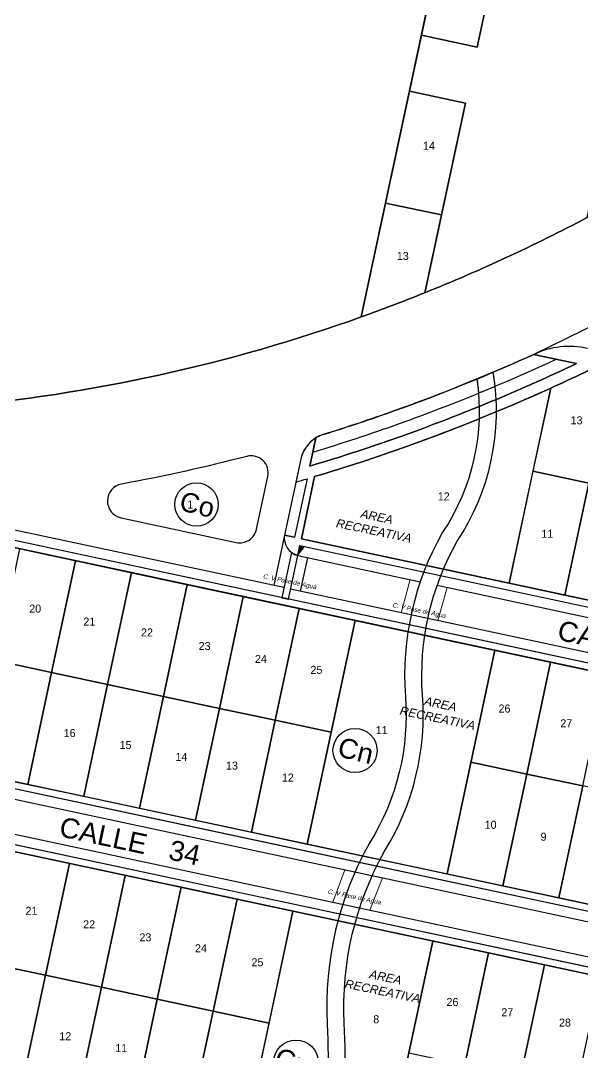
# Model space of a CAD drawing. Header units: millimetres. Extents: x 547073 to 557369, y 9424164 to 9429566.
# Drawn here: x 549135.4 to 549233.7, y 9428226.4 to 9428406.8 of the extents above; entities that cross this region are included whole.
import ezdxf

# ---------------------------------------------------------------- set-up
doc = ezdxf.new("R2010")
doc.units = ezdxf.units.MM
for name, color, linetype in [('lotes verdes', 84, 'Continuous'), ('NUMERACION', 1, 'Continuous'), ('TEXTO', 5, 'Continuous'), ('TEXTO-CATASTRO', 12, 'Continuous'), ('VEREDAS PP', 9, 'Continuous')]:
    doc.layers.add(name, color=color, linetype=linetype)
for name, color, linetype, lineweight in [('MANZANAS', 1, 'Continuous', 30), ('polilinea lote', 201, 'Continuous', 25), ('trazado manzanas', 6, 'Continuous', 25), ('VEREDAS PATTY', 9, 'Continuous', 20)]:
    doc.layers.add(name, color=color, linetype=linetype, lineweight=lineweight)
doc.layers.add('vereda', color=7, linetype='Continuous', lineweight=25, true_color=0xb4b4b4)
doc.styles.add('KBYOZ', font='micross.ttf')

msp = doc.modelspace()

# ---------------------------------------------------------------- hatches: boundary and pattern name
at = {"layer": 'vereda', "lineweight": 30, "true_color": 0xabdc79}
h = msp.add_hatch(color=63, dxfattribs=at)
h.dxf.hatch_style = 1
h.paths.add_polyline_path([(549185.162, 9428314.808), (549184.247, 9428315.004), (549183.871, 9428313.243), (549183.93, 9428313.231)])

# ---------------------------------------------------------------- linework, layer by layer
msp.add_line((549181.445, 9428307.626), (549118.487, 9428321.066))
for points in [[(549225.136, 9428348.403), (549242.599, 9428356.946)], [(549161.386, 9428308.84), (549329.971, 9428272.851), (549305.216, 9428237.235), (549163.358, 9428267.518)]]:
    msp.add_lwpolyline(points)
for points in [[(549163.358, 9428267.518), (549100.748, 9428280.884, -0.004433), (549108.308, 9428294.986, -0.0015608), (549110.641, 9428299.223, 0.0062581), (549119.168, 9428314.841), (549129.275, 9428315.696), (549161.386, 9428308.84)], [(549163.417, 9428266.279), (549304.473, 9428236.166), (549303.359, 9428234.564, 0.3081492), (549308.397, 9428236.556), (549306.489, 9428236.963), (549331.244, 9428272.58), (549333.153, 9428272.172, 0.579604), (549331.828, 9428275.523), (549330.714, 9428273.92), (549161.327, 9428310.08)]]:
    msp.add_lwpolyline(points, format="xyb")
for points in [[(549218.337, 9428296.683), (549209.986, 9428257.564), (549305.216, 9428237.235), (549329.971, 9428272.851)], [(549297.789, 9428226.55), (549207.481, 9428245.829), (549203.305, 9428226.269), (549199.13, 9428206.71), (549273.034, 9428190.933)]]:
    msp.add_lwpolyline(points, close=True)
at = {"layer": 'lotes verdes'}
msp.add_lwpolyline([(549152.948, 9428319.845), (549173.114, 9428315.54, 0.4142136), (549176.674, 9428317.847), (549178.641, 9428327.059, 0.5580681), (549174.95, 9428330.589, -0.0183829), (549153.033, 9428325.729, 0.8210777)], format="xyb", close=True, dxfattribs=at)
at = {"layer": 'MANZANAS'}
for centre, radius in [((549166.152, 9428322.175), 3.792), ((549193.892, 9428279.152), 3.861), ((549183.563, 9428224.612), 3.905)]:
    msp.add_circle(centre, radius, dxfattribs=at)
at = {"layer": 'polilinea lote'}
for points in [[(549224.822, 9428494.705), (549224.822, 9428494.705, -0.0813874), (549150.253, 9428503.225), (549111.336, 9428514.255, -0.0212588), (549100.841, 9428468.785), (549100.841, 9428468.785, -0.0411001), (549068.031, 9428378.43), (549068.031, 9428378.43, -0.0185083), (549049.836, 9428342.16, 0.1285786), (549194.991, 9428354.966), (549224.822, 9428494.705), (549224.822, 9428494.705), (549224.822, 9428494.705), (549224.822, 9428494.705), (549224.822, 9428494.705)], [(549206.12, 9428359.202), (549206.12, 9428359.202, 0.0257764), (549234.488, 9428372.34), (549261.627, 9428499.467, -0.0288156), (549235.205, 9428495.444), (549215.286, 9428402.135), (549205.506, 9428404.223), (549203.418, 9428394.443), (549213.198, 9428392.355), (549206.12, 9428359.202)], [(549209.022, 9428372.796), (549199.243, 9428374.884), (549194.991, 9428354.966, 0.0093933), (549206.12, 9428359.202)], [(549238.973, 9428345.449), (549235.821, 9428346.122, -0.0064525), (549228.12, 9428342.509), (549225.018, 9428327.978), (549234.797, 9428325.89)]]:
    msp.add_lwpolyline(points, format="xyb", close=True, dxfattribs=at)
for points in [[(549219.461, 9428421.694), (549209.681, 9428423.782), (549205.506, 9428404.223), (549215.286, 9428402.135)], [(549213.198, 9428392.355), (549203.418, 9428394.443), (549199.243, 9428374.884), (549209.022, 9428372.796)], [(549234.797, 9428325.89), (549225.018, 9428327.978), (549220.842, 9428308.418), (549230.622, 9428306.331)], [(549244.577, 9428323.802), (549234.797, 9428325.89), (549230.622, 9428306.331), (549240.402, 9428304.243)], [(549144.99, 9428312.341), (549135.21, 9428314.428), (549131.035, 9428294.869), (549140.814, 9428292.781)], [(549154.769, 9428310.253), (549144.99, 9428312.341), (549140.814, 9428292.781), (549150.594, 9428290.694)], [(549164.549, 9428308.165), (549154.769, 9428310.253), (549150.594, 9428290.694), (549160.374, 9428288.606)], [(549174.329, 9428306.078), (549164.549, 9428308.165), (549160.374, 9428288.606), (549170.153, 9428286.518)], [(549184.108, 9428303.99), (549174.329, 9428306.078), (549170.153, 9428286.518), (549179.933, 9428284.431)], [(549193.888, 9428301.902), (549184.108, 9428303.99), (549179.933, 9428284.431), (549189.713, 9428282.343)], [(549218.337, 9428296.683), (549193.888, 9428301.902), (549185.537, 9428262.784), (549209.986, 9428257.564)], [(549228.117, 9428294.595), (549218.337, 9428296.683), (549214.162, 9428277.123), (549223.941, 9428275.036)], [(549140.814, 9428292.781), (549131.035, 9428294.869), (549126.859, 9428275.31), (549136.639, 9428273.222)], [(549237.896, 9428292.507), (549228.117, 9428294.595), (549223.941, 9428275.036), (549233.721, 9428272.948)], [(549150.594, 9428290.694), (549140.814, 9428292.781), (549136.639, 9428273.222), (549146.418, 9428271.134)], [(549160.374, 9428288.606), (549150.594, 9428290.694), (549146.418, 9428271.134), (549156.198, 9428269.047)], [(549170.153, 9428286.518), (549160.374, 9428288.606), (549156.198, 9428269.047), (549165.978, 9428266.959)], [(549179.933, 9428284.431), (549170.153, 9428286.518), (549165.978, 9428266.959), (549175.757, 9428264.871)], [(549189.713, 9428282.343), (549179.933, 9428284.431), (549175.757, 9428264.871), (549185.537, 9428262.784)], [(549223.941, 9428275.036), (549214.162, 9428277.123), (549209.986, 9428257.564), (549219.766, 9428255.476)], [(549233.721, 9428272.948), (549223.941, 9428275.036), (549219.766, 9428255.476), (549229.545, 9428253.389)], [(549243.501, 9428270.86), (549233.721, 9428272.948), (549229.545, 9428253.389), (549239.325, 9428251.301)], [(549143.913, 9428259.399), (549134.134, 9428261.487), (549129.958, 9428241.927), (549139.738, 9428239.84)], [(549153.693, 9428257.311), (549143.913, 9428259.399), (549139.738, 9428239.84), (549149.517, 9428237.752)], [(549163.473, 9428255.223), (549153.693, 9428257.311), (549149.517, 9428237.752), (549159.297, 9428235.664)], [(549173.252, 9428253.136), (549163.473, 9428255.223), (549159.297, 9428235.664), (549169.077, 9428233.576)], [(549183.032, 9428251.048), (549173.252, 9428253.136), (549169.077, 9428233.576), (549178.856, 9428231.489)], [(549207.481, 9428245.829), (549183.032, 9428251.048), (549174.681, 9428211.929), (549199.13, 9428206.71), (549203.305, 9428226.269)], [(549217.261, 9428243.741), (549207.481, 9428245.829), (549203.305, 9428226.269), (549213.085, 9428224.182)], [(549227.04, 9428241.653), (549217.261, 9428243.741), (549213.085, 9428224.182), (549222.865, 9428222.094)], [(549139.738, 9428239.84), (549129.958, 9428241.927), (549125.783, 9428222.368), (549135.562, 9428220.28)], [(549236.82, 9428239.565), (549227.04, 9428241.653), (549222.865, 9428222.094), (549232.644, 9428220.006)], [(549149.517, 9428237.752), (549139.738, 9428239.84), (549135.562, 9428220.28), (549145.342, 9428218.193)], [(549159.297, 9428235.664), (549149.517, 9428237.752), (549145.342, 9428218.193), (549155.122, 9428216.105)], [(549169.077, 9428233.576), (549159.297, 9428235.664), (549155.122, 9428216.105), (549164.901, 9428214.017)], [(549178.856, 9428231.489), (549169.077, 9428233.576), (549164.901, 9428214.017), (549174.681, 9428211.929)]]:
    msp.add_lwpolyline(points, close=True, dxfattribs=at)
at = {"layer": 'trazado manzanas'}
for p, q in [((549331.828, 9428275.523), (549182.619, 9428307.375)), ((549095.757, 9428278.882), (549303.359, 9428234.564)), ((549096.455, 9428272.598), (549299.646, 9428229.221))]:
    msp.add_line(p, q, dxfattribs=at)
for points in [[(549049.836, 9428342.16, 0.0185083), (549068.031, 9428378.43, 0.0411001), (549100.841, 9428468.785, 0.0212588), (549111.336, 9428514.255), (549150.253, 9428503.225, 0.0813874), (549224.822, 9428494.705, 0.011215), (549235.205, 9428495.444, 0.0288156), (549261.627, 9428499.467, 0.0367182), (549294.327, 9428508.947), (549288.878, 9428483.425), (549269.792, 9428394.017, -0.0105413), (549256.199, 9428384.949, -0.0205482), (549234.488, 9428372.34, -0.0257764), (549206.12, 9428359.202, -0.0093933), (549194.991, 9428354.966, -0.1285786), (549049.836, 9428342.16, -0.7842016)], [(549234.572, 9428349.456, 0.1692), (549225.136, 9428348.403), (549232.622, 9428346.805, -0.0249866), (549202.405, 9428334.253, -0.0139345), (549185.984, 9428328.886), (549187.037, 9428333.819, 0.2072021), (549184.396, 9428330.072), (549183.547, 9428326.094, 0.001636), (549185.509, 9428326.661), (549183.324, 9428316.428), (549181.564, 9428316.803, 0.3875655), (549183.871, 9428313.243), (549184.247, 9428315.004), (549336.655, 9428282.468)], [(549218.389, 9428297.899), (549218.389, 9428297.899), (549161.327, 9428310.08), (549121.173, 9428318.652, 0.0006567), (549122.035, 9428320.309), (549118.487, 9428321.066, 0.3507215), (549113.993, 9428318.958), (549118.768, 9428317.939, -0.0005453), (549118.047, 9428316.57)], [(549200.001, 9428259.696), (549163.358, 9428267.518), (549100.748, 9428280.884, -0.004433), (549108.308, 9428294.986, -0.0015608), (549110.641, 9428299.223, 0.0062581), (549119.168, 9428314.841), (549129.275, 9428315.696), (549161.386, 9428308.84), (549217.854, 9428296.786)], [(549117.058, 9428314.704, -0.0058672), (549109.073, 9428300.105, 0.0058795), (549098.92, 9428281.274), (549094.149, 9428282.293, 0.4486418), (549095.757, 9428278.882), (549099.306, 9428278.124, -0.0005175), (549100.17, 9428279.78), (549163.417, 9428266.279), (549199.465, 9428258.583), (549199.469, 9428258.592)], [(549199.469, 9428258.592), (549199.465, 9428258.583), (549304.473, 9428236.166), (549303.359, 9428234.564, 0.3081492), (549308.397, 9428236.556), (549306.489, 9428236.963), (549331.244, 9428272.58), (549333.153, 9428272.172, 0.579604), (549331.828, 9428275.523), (549330.714, 9428273.92), (549218.389, 9428297.899)]]:
    msp.add_lwpolyline(points, format="xyb", dxfattribs=at)
for points in [[(549229.065, 9428347.564), (549225.136, 9428348.403, -0.0169629), (549204.88, 9428340.055, -0.0033172), (549200.855, 9428338.583, -0.0108541), (549188.278, 9428334.387, 0.0593919), (549187.037, 9428333.819), (549186.507, 9428331.338, 0.012961), (549201.663, 9428336.324, 0.0033172), (549205.719, 9428337.806, 0.0194487), (549229.065, 9428347.564)], [(549346.549, 9428322.484), (549235.821, 9428346.122, -0.026957), (549203.079, 9428332.37, -0.0137118), (549186.818, 9428327.047), (549184.498, 9428316.177), (549337.398, 9428283.536), (549338.605, 9428285.274)], [(549235.821, 9428346.122), (549238.973, 9428345.449), (549346.549, 9428322.484), (549338.605, 9428285.274), (549337.398, 9428283.536), (549220.842, 9428308.418), (549184.498, 9428316.177), (549186.818, 9428327.047, 0.0137118), (549203.079, 9428332.37, 0.0205009), (549228.12, 9428342.509, 0.0064525), (549235.821, 9428346.122)], [(549218.061, 9428345.303, -0.0023902), (549215.212, 9428344.112, -0.1858881), (549209.213, 9428317.308, 0.1481716), (549202.695, 9428288.669, -0.1599216), (549196.478, 9428263.067, 0.1412473), (549189.009, 9428231.326, -0.1109747), (549181.896, 9428188.661, 0.043459), (549175.828, 9428171.472), (549173.25, 9428159.063), (549176.184, 9428158.437), (549178.75, 9428170.791, -0.0434298), (549184.652, 9428187.474, 0.1111022), (549192.005, 9428231.483, -0.1409153), (549199.063, 9428261.543, 0.1594647), (549205.687, 9428288.893, -0.1475632), (549211.77, 9428315.734, 0.1899825), (549218.061, 9428345.303, -0.0024127)], [(549211.77, 9428315.734, 0.1899825), (549218.061, 9428345.303, -0.0023902), (549215.212, 9428344.112, -0.1858881), (549209.213, 9428317.308, 0.1481716), (549202.695, 9428288.669, -0.1599216), (549196.478, 9428263.067, 0.1412473), (549189.009, 9428231.326, -0.1109747), (549181.896, 9428188.661, 0.043459), (549175.828, 9428171.472), (549173.25, 9428159.063), (549176.184, 9428158.437), (549178.75, 9428170.791, -0.0434298), (549184.652, 9428187.474, 0.1111022), (549192.005, 9428231.483, -0.1409153), (549199.063, 9428261.543, 0.1594647), (549205.687, 9428288.893, -0.1475632), (549211.77, 9428315.734, 0.1899825)], [(549228.12, 9428342.509, -0.0205009), (549203.079, 9428332.37, -0.0137118), (549186.818, 9428327.047), (549184.498, 9428316.177), (549220.842, 9428308.418)], [(549152.948, 9428319.845), (549173.114, 9428315.54, 0.4142136), (549176.674, 9428317.847), (549178.641, 9428327.059, 0.5580681), (549174.95, 9428330.589, -0.0183829), (549153.033, 9428325.729, 0.8210777)], [(549129.275, 9428315.696), (549119.168, 9428314.841, -0.0062581), (549110.641, 9428299.223, 0.0015608), (549108.308, 9428294.986, 0.004433), (549100.748, 9428280.884), (549305.216, 9428237.235), (549329.971, 9428272.851)], [(549183.871, 9428313.243, -0.0991701), (549182.76, 9428313.785), (549181.069, 9428305.866), (549182.243, 9428305.615), (549183.871, 9428313.243, -0.0991701)], [(549096.455, 9428272.598), (549092.909, 9428273.355, 0.3365755), (549088.471, 9428271.235), (549093.224, 9428270.22, 0.0113765), (549075.472, 9428233.108), (549070.77, 9428234.112, 0.4772361), (549072.601, 9428230.653), (549076.016, 9428229.924, -0.00051), (549076.769, 9428231.604), (549272.291, 9428189.865), (549271.177, 9428188.262, 0.2892425), (549276.215, 9428190.254), (549274.307, 9428190.662), (549299.062, 9428226.278), (549300.971, 9428225.871, 0.5936652), (549299.646, 9428229.221), (549298.532, 9428227.618), (549095.608, 9428270.938, -0.0005163), (549096.455, 9428272.598)], [(549095.045, 9428269.831, 0.0114005), (549077.273, 9428232.724), (549273.034, 9428190.933), (549297.789, 9428226.55)], [(549095.045, 9428269.831), (549297.789, 9428226.55), (549273.034, 9428190.933), (549077.273, 9428232.724, -0.0114005), (549095.045, 9428269.831)]]:
    msp.add_lwpolyline(points, format="xyb", close=True, dxfattribs=at)
at = {"layer": 'trazado manzanas', "color": 5}
msp.add_lwpolyline([(549218.061, 9428345.303, -0.0023902), (549215.212, 9428344.112, -0.0163196), (549215.497, 9428341.634, 0.0024127), (549218.397, 9428342.84, 0.0150839), (549218.061, 9428345.303, -0.0023902)], format="xyb", close=True, dxfattribs=at)
at = {"layer": 'trazado manzanas'}
for points in [[(549181.564, 9428316.803), (549179.685, 9428308.002)], [(549183.871, 9428313.243), (549205.311, 9428308.666)], [(549184.379, 9428307), (549185.632, 9428312.867)], [(549208.267, 9428308.035), (549335.541, 9428280.865)], [(549217.854, 9428296.786), (549329.971, 9428272.851), (549305.216, 9428237.235), (549200.001, 9428259.696)]]:
    msp.add_lwpolyline(points, dxfattribs=at)
msp.add_arc((549092.002, 9428642.678), 322.989, 289.69514, 294.44802, dxfattribs=at)
at = {"layer": 'VEREDAS PATTY', "color": 252}
for points in [[(549201.937, 9428303.251), (549203.547, 9428309.043)], [(549210.031, 9428307.659), (549208.399, 9428301.872)], [(549189.98, 9428252.632), (549192.132, 9428258.308)], [(549196.494, 9428251.242), (549198.702, 9428256.905)]]:
    msp.add_lwpolyline(points, dxfattribs=at)
at = {"layer": 'VEREDAS PP'}
for p, q in [((549232.622, 9428346.805), (549225.136, 9428348.403)), ((549187.037, 9428333.819), (549185.984, 9428328.886)), ((549187.079, 9428334.019), (549187.037, 9428333.819)), ((549184.396, 9428330.072), (549181.564, 9428316.803)), ((549185.509, 9428326.661), (549183.324, 9428316.428)), ((549330.714, 9428273.92), (549121.173, 9428318.652)), ((549181.564, 9428316.803), (549183.324, 9428316.428)), ((549184.247, 9428315.004), (549183.871, 9428313.243)), ((549100.17, 9428279.78), (549304.473, 9428236.166)), ((549298.532, 9428227.618), (549095.608, 9428270.938))]:
    msp.add_line(p, q, dxfattribs=at)
msp.add_lwpolyline([(549152.948, 9428319.845), (549173.114, 9428315.54, 0.4142136), (549176.674, 9428317.847), (549178.641, 9428327.059, 0.5580681), (549174.95, 9428330.589, -0.0183829), (549153.033, 9428325.729, 0.8210777)], format="xyb", close=True, dxfattribs=at)
msp.add_lwpolyline([(549184.247, 9428315.004), (549336.655, 9428282.468)], dxfattribs=at)
for centre, radius, start, end in [((549231.366, 9428335.386), 14.431, 77.16102, 115.57498), ((549092.002, 9428642.678), 327.589, 289.69514, 295.42046), ((549097.927, 9428626.126), 305.409, 287.2302, 289.69514), ((549190.042, 9428328.897), 5.767, 106.62185, 168.23628), ((549097.927, 9428626.126), 310.009, 286.50179, 289.69514), ((549097.927, 9428626.126), 312.009, 285.9272, 286.30214), ((549184.669, 9428316.288), 3.148, 170.58033, 255.31877)]:
    msp.add_arc(centre, radius, start, end, dxfattribs=at)

# ---------------------------------------------------------------- texts
at = {"layer": 'MANZANAS', "attachment_point": 5, "rotation": 346.27061, "style": 'KBYOZ'}
for s, insert, char_height, width in [('Co', (549166.284, 9428322.136), 3.3903, 0.000157), ('Cn', (549194.026, 9428279.113), 3.452, 0.00016), ('Cm', (549183.698, 9428224.573), 3.491, 0.000162)]:
    msp.add_mtext(s, dxfattribs=dict(at, insert=insert, char_height=char_height, width=width))
at = {"layer": 'NUMERACION', "color": 1, "char_height": 1.4, "width": 1.94611, "attachment_point": 1, "rotation": 0.01637}
for s, insert in [('14', (549205.784, 9428385.602)), ('13', (549201.204, 9428366.333))]:
    msp.add_mtext(s, dxfattribs=dict(at, insert=insert))
at = {"layer": 'NUMERACION', "char_height": 1.4, "attachment_point": 1, "rotation": 0.01637}
for s, insert, width in [('13', (549231.61, 9428337.581), 3.30606), ('12', (549208.374, 9428324.281), 3.30606), ('1', (549164.541, 9428322.855), 1.94611), ('11', (549226.482, 9428317.739), 3.30606), ('20', (549136.892, 9428304.668), 3.30606), ('21', (549146.369, 9428302.393), 3.30606), ('22', (549156.451, 9428300.493), 3.30606), ('23', (549166.534, 9428298.127), 3.30606), ('24', (549176.381, 9428295.862), 3.30606), ('25', (549186.094, 9428293.951), 3.30606), ('26', (549218.997, 9428287.182), 3.30606), ('27', (549229.814, 9428284.61), 3.30606), ('16', (549142.919, 9428282.9), 3.30606), ('11', (549197.523, 9428283.423), 3.30606), ('15', (549152.699, 9428280.812), 3.30606), ('14', (549162.478, 9428278.725), 3.30606), ('13', (549171.315, 9428277.202), 3.30606), ('12', (549181.094, 9428275.115), 3.30606), ('10', (549216.571, 9428266.858), 3.30606), ('9', (549226.351, 9428264.771), 3.30606), ('21', (549136.247, 9428251.81), 3.30606), ('22', (549146.33, 9428249.443), 3.30606), ('23', (549156.176, 9428247.178), 3.30606), ('24', (549165.889, 9428245.268), 3.30606), ('25', (549175.781, 9428242.817), 3.30606), ('26', (549209.897, 9428235.873), 3.30606), ('27', (549219.491, 9428234.077), 3.30606), ('8', (549197.081, 9428232.852), 3.30606), ('28', (549229.578, 9428232.267), 3.30606), ('12', (549142.154, 9428229.884), 3.30606), ('11', (549151.934, 9428227.796), 3.30606)]:
    msp.add_mtext(s, dxfattribs=dict(at, insert=insert, width=width))
at = {"layer": 'TEXTO', "color": 5, "char_height": 0.8, "attachment_point": 1, "rotation": 348.15372}
for insert in [(549177.95, 9428310.066), (549200.595, 9428305.025), (549189.259, 9428254.926)]:
    msp.add_mtext_dynamic_manual_height_columns('{\\fArial|b0|i1|c0|p34;\\C1;C. V Pase de Agua}', width=12.64564, gutter_width=12.5, heights=[0], dxfattribs=dict(at, insert=insert))
at = {"layer": 'TEXTO-CATASTRO', "char_height": 3.5, "width": 0.00000000024, "attachment_point": 5, "rotation": 348.04248, "style": 'KBYOZ'}
for s, insert in [('CALLE   33', (549241.682, 9428297.645)), ('CALLE   34', (549154.522, 9428263.281))]:
    msp.add_mtext(s, dxfattribs=dict(at, insert=insert))
at = {"layer": 'trazado manzanas', "color": 5, "char_height": 1.5, "attachment_point": 1, "rotation": 348.28849}
for insert in [(549179.178, 9428324.65), (549190.317, 9428291.879), (549180.707, 9428244.114)]:
    msp.add_mtext_dynamic_manual_height_columns('\\pxqc;{\\fArial|b0|i1|c0|p34;\\C256;AREA \\PRECREATIVA}', width=38.15603, gutter_width=12.5, heights=[0], dxfattribs=dict(at, insert=insert))

doc.saveas('drawing.dxf')
